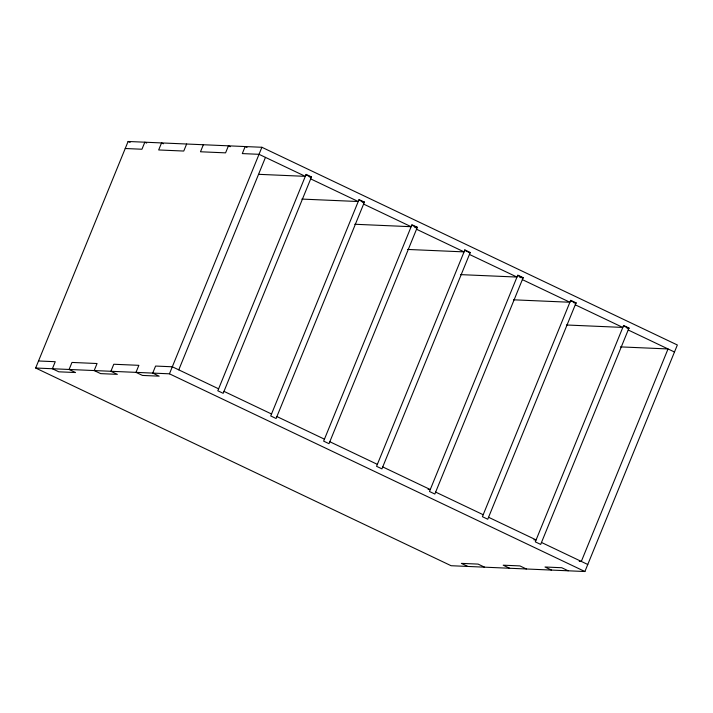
<?xml version="1.0" encoding="UTF-8"?>
<svg xmlns="http://www.w3.org/2000/svg" width="713" height="713" viewBox="0 0 713 713"><rect width="100%" height="100%" fill="white"/><g stroke="black" fill="none" stroke-linecap="round" stroke-linejoin="round"><path stroke-width="1.07" d="M35.65 368.015L128.099 141.477L261.894 147.279L677.35 344.985L584.901 571.523L451.106 565.721L35.65 368.015L169.444 373.817L584.901 571.523M186.637 144.017L183.767 151.049L158.678 149.962L161.548 142.93L163.384 143.803M203.357 144.739L200.487 151.771L225.575 152.858L228.445 145.826L230.29 146.709M169.444 373.817L261.894 147.279M178.767 369.851L265.468 157.377M311.483 176.94L223.187 393.318L217.813 390.769L306.109 174.391L311.483 176.94L309.273 176.851M364.405 202.127L276.1 418.504L270.726 415.946L359.031 199.569L364.405 202.127L362.186 202.029M417.319 227.304L329.014 443.682L323.649 441.133L411.945 224.747L417.319 227.304L415.109 227.215M523.155 277.669L434.85 494.047L429.476 491.489L517.781 275.111L523.155 277.669L519.839 277.526M576.068 302.856L487.763 519.233L482.398 516.675L570.694 300.298L576.068 302.856L573.858 302.758M628.991 328.033L540.686 544.411L535.311 541.853L623.617 325.476L628.991 328.033L626.772 327.935M125.23 148.509L141.949 149.24L144.819 142.208L146.664 143.081M258.872 174.328L305.316 176.343L259.024 154.311L242.304 153.589L245.165 146.557L247.01 147.431M301.84 199.079L358.229 201.521L310.69 178.892M354.753 224.256L411.151 226.707L363.603 204.078M414.948 227.599L417.158 227.697L411.784 225.139M407.676 249.443L464.065 251.885L416.526 229.256M460.589 274.621L516.987 277.063L469.439 254.443M513.503 299.808L569.901 302.25L522.353 279.621M566.425 324.985L622.814 327.427L575.275 304.808M620.408 346.883L668.036 348.951L581.327 561.416L579.232 561.327M38.52 360.983L55.24 361.705L52.379 368.737L58.822 371.812L75.542 372.534L69.099 369.468L71.968 362.436L97.057 363.523L94.187 370.555L100.631 373.621L117.36 374.343L110.907 371.277L113.777 364.245L138.866 365.332L135.996 372.364L142.448 375.43L159.168 376.161L152.725 373.086L155.594 366.054L172.314 366.785L218.606 388.817M428.067 489.448L430.278 489.537L382.729 466.917M533.894 539.803L536.105 539.901L488.565 517.281M305.957 174.774L311.323 177.332M358.871 199.961L364.245 202.519M464.707 250.325L470.081 252.883M517.62 275.503L522.994 278.061M570.543 300.69L575.908 303.239M623.456 325.868L628.83 328.426M628.189 329.985L674.48 352.017M128.099 141.477L130.105 142.44M223.98 391.366L271.528 413.995M276.894 416.552L324.442 439.172M329.816 441.73L377.355 464.359M435.643 492.095L483.191 514.724M541.479 542.459L587.77 564.491M568.181 570.792L561.728 567.726L545.008 567.004L551.452 570.07M526.363 568.983L519.92 565.917L503.2 565.186L509.643 568.261M484.555 567.174L478.111 564.099L461.382 563.377L467.835 566.443M464.867 249.933L376.562 466.311L381.936 468.869L470.232 252.491L464.867 249.933"/></g></svg>
